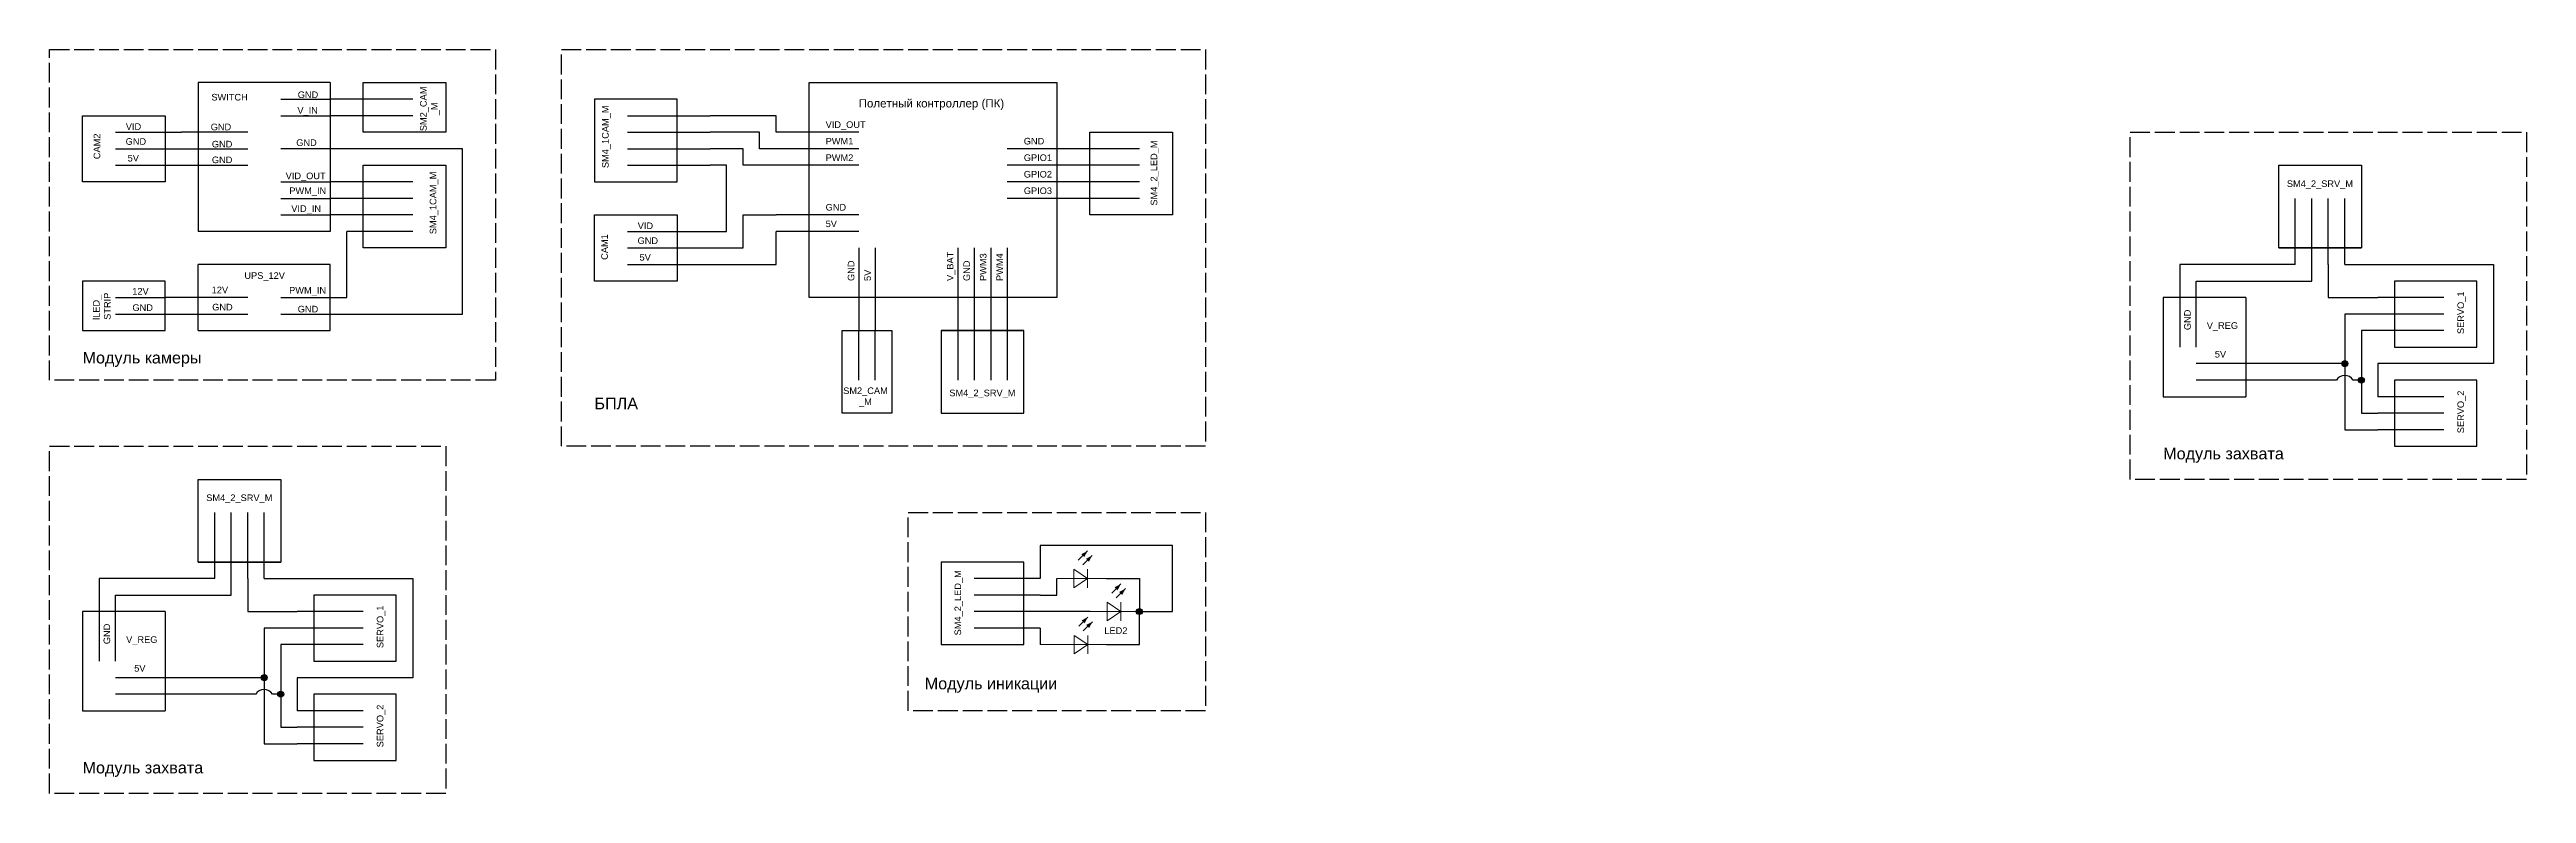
# Model space of a CAD drawing. Header units: millimetres. Extents: x 1990 to 5680, y 1670 to 2120.
# Drawn here: x 1990 to 3490, y 1670 to 2120 of the extents above; entities that cross this region are included whole.
import ezdxf

# ---------------------------------------------------------------- set-up
doc = ezdxf.new("R2010")
doc.units = ezdxf.units.MM
doc.linetypes.add('ACAD_ISO02W100', pattern=[15, 12, -3])
doc.layers.add('001_Dark_1 30', color=7, linetype='Continuous', lineweight=0, true_color=0x242424)
doc.styles.get("Standard").update_dxf_attribs({"font": 'arial.ttf'})

msp = doc.modelspace()

# ---------------------------------------------------------------- hatches: boundary and pattern name
h = msp.add_hatch(color=256)
h.dxf.hatch_style = 1
h.paths.add_polyline_path([(3381.8, 1930, 1), (3378.2, 1930, 1)])
h = msp.add_hatch(color=256)
h.dxf.hatch_style = 1
h.paths.add_polyline_path([(3391.8, 1920, 1), (3388.2, 1920, 1)])
h = msp.add_hatch(color=256)
h.dxf.hatch_style = 1
h.paths.add_polyline_path([(2648.2, 1780, 1), (2651.8, 1780, 1)])
h = msp.add_hatch(color=256)
h.dxf.hatch_style = 1
h.paths.add_polyline_path([(2118.2, 1740, 1), (2121.8, 1740, 1)])
h = msp.add_hatch(color=256)
h.dxf.hatch_style = 1
h.paths.add_polyline_path([(2128.2, 1730, 1), (2131.8, 1730, 1)])
at = {"layer": '001_Dark_1 30'}
h = msp.add_hatch(color=0, dxfattribs=at)
h.dxf.hatch_style = 1
h.paths.add_polyline_path([(2614.8, 1814.7), (2616.6, 1812.9), (2618.6, 1816.7), (2618.6, 1816.7)])
h = msp.add_hatch(color=0, dxfattribs=at)
h.dxf.hatch_style = 1
h.paths.add_polyline_path([(2617.6, 1811.9), (2619.4, 1810.1), (2621.4, 1813.9), (2621.4, 1813.9)])
h = msp.add_hatch(color=0, dxfattribs=at)
h.dxf.hatch_style = 1
h.paths.add_polyline_path([(2635, 1794.7), (2636.8, 1792.9), (2638.8, 1796.7), (2638.8, 1796.7)])
h = msp.add_hatch(color=0, dxfattribs=at)
h.dxf.hatch_style = 1
h.paths.add_polyline_path([(2637.8, 1791.9), (2639.6, 1790.1), (2641.6, 1793.9), (2641.6, 1793.9)])
h = msp.add_hatch(color=0, dxfattribs=at)
h.dxf.hatch_style = 1
h.paths.add_polyline_path([(2615, 1774.7), (2616.8, 1772.9), (2618.8, 1776.7), (2618.8, 1776.7)])
h = msp.add_hatch(color=0, dxfattribs=at)
h.dxf.hatch_style = 1
h.paths.add_polyline_path([(2617.8, 1771.9), (2619.6, 1770.1), (2621.6, 1773.9), (2621.6, 1773.9)])

# ---------------------------------------------------------------- linework, layer by layer
at = {"linetype": 'ACAD_ISO02W100'}
for p, q in [((1990, 1920), (1990, 2120)), ((1990, 2120), (2260, 2120)), ((2260, 2120), (2260, 1920)), ((2300, 2120), (2690, 2120)), ((2300, 1880), (2300, 2120)), ((2690, 2120), (2690, 1880)), ((3250, 2070), (3490, 2070)), ((3250, 1860), (3250, 2070)), ((3490, 2070), (3490, 1860)), ((2260, 1920), (1990, 1920)), ((1990, 1880), (2230, 1880)), ((1990, 1670), (1990, 1880)), ((2230, 1880), (2230, 1670)), ((2690, 1880), (2300, 1880)), ((3490, 1860), (3250, 1860)), ((2510, 1840), (2690, 1840)), ((2510, 1720), (2510, 1840)), ((2690, 1840), (2690, 1720)), ((2690, 1720), (2510, 1720)), ((2230, 1670), (1990, 1670))]:
    msp.add_line(p, q, dxfattribs=at)
for p, q in [((2080, 2100), (2080, 2010)), ((2160, 2100), (2080, 2100)), ((2160, 2100), (2160, 2010)), ((2180, 2070), (2180, 2100)), ((2180, 2100), (2230, 2100)), ((2230, 2100), (2230, 2070)), ((2130, 2090), (2160, 2090)), ((2210, 2090), (2160, 2090)), ((2370, 2090), (2320, 2090)), ((2320, 2090), (2320, 2040)), ((2370, 2040), (2370, 2090)), ((2030, 2070), (2070, 2070)), ((2110, 2070), (2070, 2070)), ((2130, 2080), (2160, 2080)), ((2210, 2080), (2160, 2080)), ((2230, 2070), (2180, 2070)), ((2340, 2080), (2390, 2080)), ((2340, 2070), (2390, 2070)), ((2430, 2080), (2390, 2080)), ((2420, 2070), (2390, 2070)), ((2420, 2060), (2420, 2070)), ((2430, 2070), (2430, 2080)), ((2480, 2070), (2430, 2070)), ((2620, 2020), (2620, 2070)), ((2620, 2070), (2670, 2070)), ((2670, 2070), (2670, 2020)), ((2030, 2060), (2070, 2060)), ((2070, 2060), (2110, 2060)), ((2240, 2060), (2130, 2060)), ((2240, 1960), (2240, 2060)), ((2340, 2060), (2390, 2060)), ((2410, 2060), (2390, 2060)), ((2410, 2050), (2410, 2060)), ((2430, 2060), (2420, 2060)), ((2480, 2060), (2430, 2060)), ((2620, 2060), (2570, 2060)), ((2650, 2060), (2620, 2060)), ((2030, 2050), (2070, 2050)), ((2070, 2050), (2110, 2050)), ((2130, 2040), (2160, 2040)), ((2210, 2040), (2160, 2040)), ((2180, 2000), (2180, 2050)), ((2180, 2050), (2230, 2050)), ((2230, 2050), (2230, 2000)), ((2320, 2040), (2370, 2040)), ((2340, 2050), (2390, 2050)), ((2400, 2050), (2390, 2050)), ((2400, 2040), (2400, 2050)), ((2400, 2010), (2400, 2040)), ((2430, 2050), (2410, 2050)), ((2480, 2050), (2430, 2050)), ((2620, 2050), (2570, 2050)), ((2620, 2040), (2570, 2040)), ((2650, 2050), (2620, 2050)), ((2650, 2040), (2620, 2040)), ((3340, 2000), (3340, 2050)), ((3340, 2050), (3390, 2050)), ((3390, 2050), (3390, 2000)), ((2130, 2030), (2160, 2030)), ((2210, 2030), (2160, 2030)), ((2620, 2030), (2570, 2030)), ((2650, 2030), (2620, 2030)), ((3350, 1990), (3350, 2030)), ((3360, 1990), (3360, 2030)), ((3370, 1990), (3370, 2030)), ((3380, 1990), (3380, 2030)), ((2160, 2010), (2080, 2010)), ((2130, 2020), (2160, 2020)), ((2210, 2020), (2160, 2020)), ((2210, 2010), (2170, 2010)), ((2170, 1970), (2170, 2010)), ((2340, 2010), (2400, 2010)), ((2410, 2000), (2410, 2020)), ((2410, 2020), (2430, 2020)), ((2480, 2020), (2430, 2020)), ((2480, 2010), (2430, 2010)), ((2430, 1990), (2430, 2010)), ((2670, 2020), (2620, 2020)), ((2230, 2000), (2180, 2000)), ((2340, 2000), (2400, 2000)), ((2400, 2000), (2410, 2000)), ((2480, 2000), (2480, 1950)), ((2490, 2000), (2490, 1950)), ((2540, 2000), (2540, 1920)), ((2550, 2000), (2550, 1920)), ((2560, 2000), (2560, 1920)), ((2570, 2000), (2570, 1920)), ((2060, 1980), (2010, 1980)), ((2010, 1980), (2010, 1950)), ((2060, 1950), (2060, 1980)), ((2080, 1950), (2080, 1990)), ((2160, 1990), (2080, 1990)), ((2160, 1950), (2160, 1990)), ((2340, 1990), (2390, 1990)), ((2390, 1990), (2430, 1990)), ((3350, 1990), (3280, 1990)), ((3280, 1990), (3280, 1940)), ((3290, 1940), (3290, 1980)), ((3290, 1980), (3360, 1980)), ((3360, 1980), (3360, 1990)), ((3370, 1990), (3370, 1970)), ((3380, 1990), (3470, 1990)), ((3460, 1980), (3410, 1980)), ((3410, 1980), (3410, 1940)), ((3460, 1940), (3460, 1980)), ((3470, 1990), (3470, 1930)), ((2030, 1970), (2060, 1970)), ((2110, 1970), (2060, 1970)), ((2130, 1970), (2170, 1970)), ((3320, 1970), (3270, 1970)), ((3270, 1970), (3270, 1910)), ((3320, 1970), (3320, 1910)), ((3370, 1970), (3400, 1970)), ((3440, 1970), (3400, 1970)), ((2010, 1950), (2060, 1950)), ((2030, 1960), (2060, 1960)), ((2060, 1960), (2110, 1960)), ((2080, 1950), (2160, 1950)), ((2130, 1960), (2240, 1960)), ((2470, 1900), (2470, 1950)), ((2470, 1950), (2500, 1950)), ((2480, 1920), (2480, 1950)), ((2490, 1920), (2490, 1950)), ((2500, 1950), (2500, 1900)), ((2530, 1950), (2530, 1900)), ((2580, 1900), (2580, 1950)), ((3400, 1960), (3380, 1960)), ((3380, 1960), (3380, 1890)), ((3400, 1950), (3390, 1950)), ((3390, 1950), (3390, 1900)), ((3440, 1960), (3400, 1960)), ((3440, 1950), (3400, 1950)), ((3410, 1940), (3460, 1940)), ((3330, 1930), (3290, 1930)), ((3330, 1920), (3290, 1920)), ((3380, 1930), (3330, 1930)), ((3374.9, 1920), (3330, 1920)), ((3390, 1920), (3385.1, 1920)), ((3470, 1930), (3400, 1930)), ((3400, 1930), (3400, 1910)), ((3460, 1920), (3410, 1920)), ((3410, 1920), (3410, 1880)), ((3460, 1880), (3460, 1920)), ((3270, 1910), (3320, 1910)), ((3440, 1910), (3400, 1910)), ((2500, 1900), (2470, 1900)), ((2530, 1900), (2580, 1900)), ((3380, 1890), (3400, 1890)), ((3390, 1900), (3400, 1900)), ((3440, 1900), (3400, 1900)), ((3440, 1890), (3400, 1890)), ((3410, 1880), (3460, 1880)), ((2080, 1810), (2080, 1860)), ((2080, 1860), (2130, 1860)), ((2130, 1860), (2130, 1810)), ((2090, 1800), (2090, 1840)), ((2100, 1800), (2100, 1840)), ((2110, 1800), (2110, 1840)), ((2120, 1800), (2120, 1840)), ((2670, 1820), (2590, 1820)), ((2590, 1820), (2590, 1800)), ((2670, 1780), (2670, 1820)), ((2090, 1800), (2020, 1800)), ((2020, 1800), (2020, 1750)), ((2100, 1790), (2100, 1800)), ((2110, 1800), (2110, 1780)), ((2120, 1800), (2210, 1800)), ((2210, 1800), (2210, 1740)), ((2580, 1810), (2530, 1810)), ((2530, 1810), (2530, 1760)), ((2590, 1800), (2550, 1800)), ((2580, 1760), (2580, 1810)), ((2600, 1790), (2600, 1800)), ((2629.8, 1800), (2650, 1800)), ((2650, 1800), (2650, 1780)), ((2030, 1750), (2030, 1790)), ((2030, 1790), (2100, 1790)), ((2200, 1790), (2150, 1790)), ((2150, 1790), (2150, 1750)), ((2200, 1750), (2200, 1790)), ((2590, 1790), (2550, 1790)), ((2590, 1790), (2600, 1790)), ((2060, 1780), (2010, 1780)), ((2010, 1780), (2010, 1720)), ((2060, 1780), (2060, 1720)), ((2110, 1780), (2140, 1780)), ((2140, 1770), (2120, 1770)), ((2120, 1770), (2120, 1700)), ((2180, 1780), (2140, 1780)), ((2180, 1770), (2140, 1770)), ((2620.2, 1780), (2550, 1780)), ((2590, 1770), (2550, 1770)), ((2590, 1770), (2590, 1760)), ((2650, 1760), (2650, 1780)), ((2650, 1780), (2670, 1780)), ((2140, 1760), (2130, 1760)), ((2130, 1760), (2130, 1710)), ((2180, 1760), (2140, 1760)), ((2530, 1760), (2580, 1760)), ((2630, 1760), (2650, 1760)), ((2070, 1740), (2030, 1740)), ((2120, 1740), (2070, 1740)), ((2210, 1740), (2140, 1740)), ((2140, 1740), (2140, 1720)), ((2150, 1750), (2200, 1750)), ((2070, 1730), (2030, 1730)), ((2114.9, 1730), (2070, 1730)), ((2130, 1730), (2125.1, 1730)), ((2200, 1730), (2150, 1730)), ((2150, 1730), (2150, 1690)), ((2200, 1690), (2200, 1730)), ((2010, 1720), (2060, 1720)), ((2130, 1710), (2140, 1710)), ((2180, 1720), (2140, 1720)), ((2180, 1710), (2140, 1710)), ((2120, 1700), (2140, 1700)), ((2180, 1700), (2140, 1700)), ((2150, 1690), (2200, 1690))]:
    msp.add_line(p, q)
for points in [[(2450, 2100), (2600, 2100), (2600, 1970), (2450, 1970)], [(2010, 2080), (2060, 2080), (2060, 2040), (2010, 2040)], [(2320, 2020), (2370, 2020), (2370, 1980), (2320, 1980)], [(3340, 2000), (3390, 2000), (3390, 2000), (3340, 2000)], [(2530, 1950), (2580, 1950), (2580, 1950), (2530, 1950)], [(2080, 1810), (2130, 1810), (2130, 1810), (2080, 1810)]]:
    msp.add_lwpolyline(points, close=True)
for centre in [(3380, 1930), (3390, 1920), (2650, 1780), (2120, 1740), (2130, 1730)]:
    msp.add_circle(centre, 1.79)
for centre in [(3380, 1917), (2120, 1727)]:
    msp.add_arc(centre, 5.9, 30.7647, 150.1582)
at = {"layer": '001_Dark_1 30', "color": 0}
for points in [[(2613, 1811.2), (2618.6, 1816.7)], [(2629.8, 1800), (2600, 1800)], [(2615.8, 1808.3), (2621.4, 1813.9)], [(2618.6, 1794.4), (2618.6, 1805.6)], [(2633.3, 1791.2), (2638.8, 1796.7)], [(2636, 1788.3), (2641.6, 1793.9)], [(2638.8, 1774.4), (2638.8, 1785.6)], [(2613.3, 1771.2), (2618.8, 1776.7)], [(2616, 1768.3), (2621.6, 1773.9)], [(2650, 1780), (2620.2, 1780)], [(2630, 1760), (2590, 1760)], [(2618.8, 1754.4), (2618.8, 1765.6)]]:
    msp.add_lwpolyline(points, dxfattribs=at)
for points in [[(2610.3, 1805.6), (2618.6, 1800), (2610.3, 1794.4)], [(2630.5, 1785.6), (2638.8, 1780), (2630.5, 1774.4)], [(2610.5, 1765.6), (2618.8, 1760), (2610.5, 1754.4)]]:
    msp.add_lwpolyline(points, close=True, dxfattribs=at)

# ---------------------------------------------------------------- texts
for s, width, heights, insert, char_height, attachment_point in [('SWITCH', 100, [10], (2088, 2093.2), 4, 1), ('V_IN', 23.965, [6.23], (2140.1, 2085.2), 4, 1), ('GND', 23.965, [6.23], (2140.3, 2094.7), 4, 1), ('Полетный контроллер (ПК)', 100, [10], (2480, 2090), 5, 1), ('VID', 23.965, [6.23], (2036.2, 2075.4), 4, 1), ('GND', 23.965, [6.23], (2087.6, 2075.2), 4, 1), ('VID_OUT', 23.615, [6.23], (2460, 2076.6), 4, 1), ('GND', 23.965, [6.23], (2036.1, 2066.4), 4, 1), ('5V', 23.965, [6.23], (2037.3, 2056.3), 4, 1), ('GND', 23.965, [6.23], (2088.3, 2064.8), 4, 1), ('GND', 23.965, [6.23], (2088.3, 2055.3), 4, 1), ('GND', 23.965, [6.23], (2139.4, 2065.7), 4, 1), ('PWM1', 23.965, [6.23], (2460, 2066.6), 4, 1), ('PWM2', 23.965, [6.23], (2460, 2056.6), 4, 1), ('GND', 23.965, [6.23], (2580, 2066.6), 4, 1), ('GPIO1', 23.965, [6.23], (2580, 2056.6), 4, 1), ('VID_OUT', 23.965, [6.23], (2133, 2045.6), 4, 1), ('GPIO2', 23.965, [6.23], (2580, 2046.6), 4, 1), ('SM4_2_SRV_M', 100, [10], (3344.9, 2035.7), 4, 7), ('PWM_IN', 23.965, [6.23], (2135.2, 2036.6), 4, 1), ('VID_IN', 23.965, [6.23], (2136.4, 2025.8), 4, 1), ('GND', 23.965, [6.23], (2460, 2026.6), 4, 1), ('GPIO3', 23.965, [6.23], (2580, 2036.6), 4, 1), ('VID', 23.965, [6.23], (2346.2, 2015.4), 4, 1), ('5V', 23.965, [6.23], (2460, 2016.6), 4, 1), ('GND', 23.965, [6.23], (2346.1, 2006.4), 4, 1), ('5V', 23.965, [6.23], (2347.3, 1996.3), 4, 1), ('UPS_12V', 100, [10], (2108, 1985.3), 4, 1), ('12V', 23.965, [6.23], (2040.1, 1975.8), 4, 1), ('GND', 23.965, [6.23], (2040.2, 1965.9), 4, 1), ('12V', 23.965, [6.23], (2088.2, 1976.6), 4, 1), ('GND', 23.965, [6.23], (2088.5, 1966.2), 4, 1), ('PWM_IN', 23.965, [6.23], (2135.1, 1976.4), 4, 1), ('GND', 23.965, [6.23], (2140.3, 1965), 4, 1), ('V_REG', 100, [10], (3296.4, 1949.9), 4, 7), ('Модуль камеры', 100, [10], (2010, 1937.1), 7, 1), ('5V', 43.333, [6.54], (3308.1, 1937.7), 4, 3), ('БПЛА', 100, [10], (2320, 1909.4), 7, 1), ('\\pxqc;SM2_CAM\\P_M', 45.065, [18.9], (2461.6, 1915.6), 4, 1), ('SM4_2_SRV_M', 100, [10], (2534.9, 1914.3), 4, 1), ('Модуль захвата', 100, [10], (3270, 1879.1), 7, 1), ('SM4_2_SRV_M', 100, [10], (2084.9, 1845.7), 4, 7), ('LED2', 23.965, [6.23], (2628.8, 1770.5), 4, 1), ('V_REG', 100, [10], (2036.4, 1759.9), 4, 7), ('5V', 43.333, [6.54], (2048.1, 1747.7), 4, 3), ('Модуль иникации', 100, [10], (2520, 1740), 7, 1), ('Модуль захвата', 100, [10], (2010, 1689.1), 7, 1)]:
    msp.add_mtext_dynamic_manual_height_columns(s, width=width, gutter_width=12.5, heights=heights, dxfattribs=dict(insert=insert, char_height=char_height, attachment_point=attachment_point))
at = {"char_height": 4, "rotation": 90}
for s, width, heights, insert, attachment_point in [('\\pxqc;SM2_CAM\\P_M', 45.065, [18.9], (2214.4, 2061.6), 1), ('SM4_1CAM_M', 100, [10], (2324.6, 2048.3), 1), ('CAM2', 100, [10], (2016.7, 2053.7), 1), ('SM4_2_LED_M', 100, [10], (2656.8, 2025.6), 1), ('SM4_1CAM_M', 100, [10], (2225.4, 2008.3), 7), ('CAM1', 100, [10], (2324.1, 1992.8), 1), ('V_BAT', 23.965, [6.23], (2533.4, 1980), 1), ('PWM3', 23.965, [6.23], (2553.4, 1980), 1), ('PWM4', 23.965, [6.23], (2563.4, 1980), 1), ('GND', 23.965, [6.23], (2473.4, 1980), 1), ('5V', 23.965, [6.23], (2483.4, 1980), 1), ('GND', 23.965, [6.23], (2543.4, 1980), 1), ('lLED_\\PSTRIP', 103.639, [26.5], (2016.3, 1956.5), 1), ('SERVO_1', 103.639, [26.5], (3448.2, 1947.9), 1), ('GND', 23.965, [6.23], (3282.7, 1962.7), 3), ('SERVO_2', 103.639, [26.5], (3448.2, 1887.9), 1), ('SM4_2_LED_M', 100, [10], (2543.2, 1765.6), 7), ('GND', 23.965, [6.23], (2022.7, 1772.7), 3), ('SERVO_1', 103.639, [26.5], (2188.2, 1757.9), 1), ('SERVO_2', 103.639, [26.5], (2188.2, 1697.9), 1)]:
    msp.add_mtext_dynamic_manual_height_columns(s, width=width, gutter_width=12.5, heights=heights, dxfattribs=dict(at, insert=insert, attachment_point=attachment_point))

doc.saveas('drawing.dxf')
